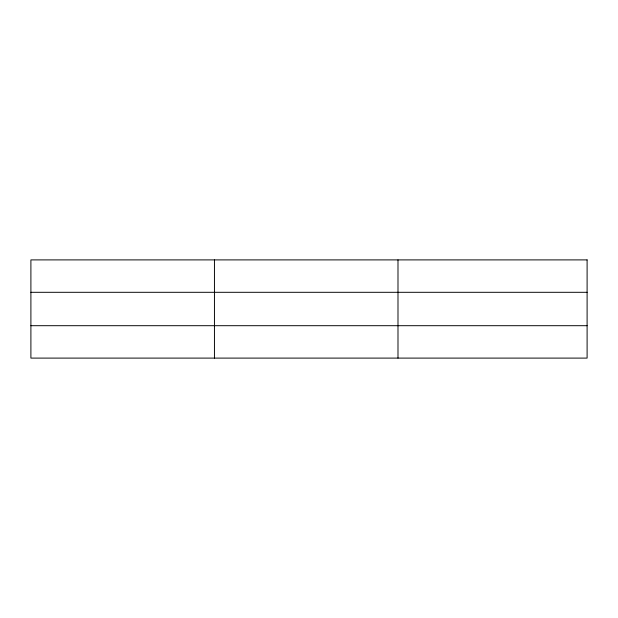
<?xml version="1.0" encoding="UTF-8"?>
<svg xmlns="http://www.w3.org/2000/svg" width="618" height="618" viewBox="0 0 618 618"><rect width="100%" height="100%" fill="white"/><g stroke="black" fill="none" stroke-linecap="round" stroke-linejoin="round"><path stroke-width="0.93" d="M214.446 358.1L214.446 259.9M397.992 358.1L397.992 259.9M30.9 292.306L587.1 292.306M30.9 325.694L587.1 325.694M587.1 259.9L587.1 358.1L30.9 358.1L30.9 259.9L587.1 259.9"/></g></svg>
